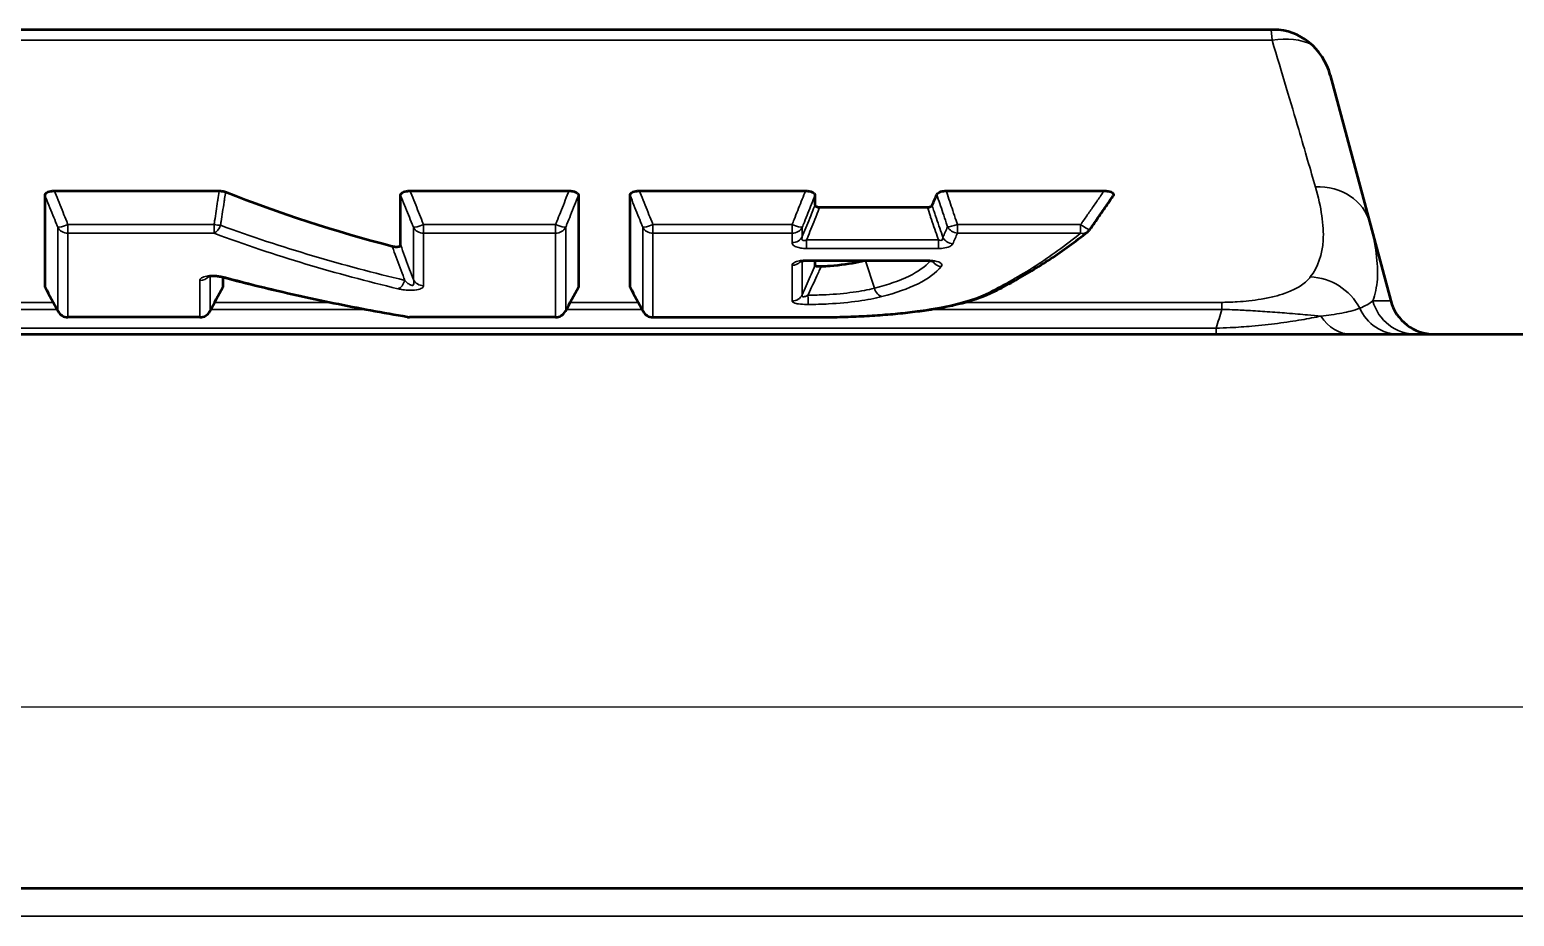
# Model space of a CAD drawing. Header units: millimetres. Extents: x 0 to 2181, y -65 to 1050.
# Drawn here: x 869 to 1000.7, y 810.2 to 888.8 of the extents above; entities that cross this region are included whole.
import ezdxf

# ---------------------------------------------------------------- set-up
doc = ezdxf.new("R2010")
doc.units = ezdxf.units.MM
doc.header["$LTSCALE"] = 2.5
for name, color, linetype, lineweight in [('Bemaßung (ISO)', 7, 'Continuous', 25), ('Sichtbar (ISO)', 7, 'Continuous', 50), ('Sichtbar schmal (ISO)', 7, 'Continuous', 35)]:
    doc.layers.add(name, color=color, linetype=linetype, lineweight=lineweight)

msp = doc.modelspace()

# ---------------------------------------------------------------- linework, layer by layer
at = {"layer": 'Bemaßung (ISO)'}
msp.add_line((1357.162, 828.688), (358.162, 828.688), dxfattribs=at)
at = {"layer": 'Sichtbar (ISO)'}
for p, q in [((979.368, 888.765), (735.957, 888.765)), ((984.364, 884.738), (989.725, 864.729)), ((871.198, 874.476), (885.807, 874.476)), ((902.744, 874.476), (916.834, 874.476)), ((923.092, 874.476), (937.815, 874.476)), ((950.297, 874.476), (964.3, 874.476)), ((870.357, 865.958), (870.357, 874.081)), ((901.903, 869.673), (901.903, 874.081)), ((917.675, 874.081), (917.675, 865.958)), ((922.251, 865.958), (922.251, 874.081)), ((938.656, 874.081), (938.656, 873.212)), ((939.084, 873.032), (948.621, 873.032)), ((948.5, 868.279), (938.016, 868.279)), ((938.656, 868.279), (938.656, 867.894)), ((886.13, 866.799), (886.13, 865.958)), ((884.095, 863.27), (872.392, 863.27)), ((915.641, 863.27), (902.684, 863.27)), ((924.286, 863.27), (938.663, 863.27)), ((357.662, 861.765), (1357.662, 861.765)), ((358.162, 812.661), (1357.162, 812.661))]:
    msp.add_line(p, q, dxfattribs=at)
for centre, radius, start, end in [((962.221, 871.635), 1, 308.70936, 325.01281), ((993.589, 865.765), 4, 195, 270), ((872.392, 864.27), 1, 208.25019, 270), ((884.095, 864.27), 1, 270, 331.74981), ((902.684, 864.27), 1, 260.37558, 270), ((915.641, 864.27), 1, 270, 331.74981), ((924.286, 864.27), 1, 208.25019, 270)]:
    msp.add_arc(centre, radius, start, end, dxfattribs=at)
for centre, major_axis, ratio, start_param, end_param in [((979.534, 883.444), (-1.383, 5.161), 0.9357712, 4.712389, 6.0375111), ((3111.766, 1535.198), (-2416.097, 19.031), 0.7503973, 0.388556, 0.3898274), ((-1355.28, 1535.198), (2416.097, 19.031), 0.7503973, 5.893358, 5.8946293), ((-1327.575, 1536.356), (2420.238, 19.045), 0.7503987, 5.8933648, 5.8946339), ((3163.66, 1535.198), (-2416.097, 19.031), 0.7503973, 0.388556, 0.3898274)]:
    msp.add_ellipse(centre, major_axis=major_axis, ratio=ratio, start_param=start_param, end_param=end_param, dxfattribs=at)
for points, knots in [([(870.357, 874.081), (870.357, 874.141), (870.381, 874.201), (870.478, 874.301), (870.539, 874.342), (870.691, 874.407), (870.777, 874.432), (870.975, 874.467), (871.086, 874.476), (871.198, 874.476)], [0, 0, 0, 0, 0.0424652, 0.0424652, 0.07630631, 0.07630631, 0.10723055, 0.10723055, 0.14101737, 0.14101737, 0.14101737, 0.14101737]), ([(885.807, 874.476), (885.828, 874.476), (885.85, 874.475), (885.896, 874.474), (885.921, 874.473), (885.999, 874.467), (886.05, 874.461), (886.201, 874.436), (886.294, 874.411), (886.374, 874.379)], [-0.062688463, -0.062688463, -0.062688463, -0.062688463, -0.056284919, -0.056284919, -0.048683409, -0.048683409, -0.032757409, -0.032757409, 0, 0, 0, 0]), ([(901.903, 874.081), (901.903, 874.141), (901.927, 874.201), (902.024, 874.301), (902.085, 874.342), (902.237, 874.407), (902.322, 874.432), (902.521, 874.467), (902.631, 874.476), (902.744, 874.476)], [0, 0, 0, 0, 0.04246391, 0.04246391, 0.07630496, 0.07630496, 0.10722979, 0.10722979, 0.14101735, 0.14101735, 0.14101735, 0.14101735]), ([(916.834, 874.476), (916.948, 874.476), (917.06, 874.467), (917.259, 874.431), (917.344, 874.406), (917.491, 874.343), (917.549, 874.305), (917.619, 874.235), (917.64, 874.206), (917.669, 874.145), (917.675, 874.113), (917.675, 874.081)], [0, 0, 0, 0, 0.03402974, 0.03402974, 0.06489151, 0.06489151, 0.09648324, 0.09648324, 0.11798013, 0.11798013, 0.14053792, 0.14053792, 0.14053792, 0.14053792]), ([(922.251, 874.081), (922.251, 874.141), (922.275, 874.201), (922.372, 874.301), (922.433, 874.342), (922.585, 874.407), (922.671, 874.432), (922.869, 874.467), (922.98, 874.476), (923.092, 874.476)], [0, 0, 0, 0, 0.04246519, 0.04246519, 0.07630631, 0.07630631, 0.10723055, 0.10723055, 0.14101737, 0.14101737, 0.14101737, 0.14101737]), ([(937.815, 874.476), (937.929, 874.476), (938.041, 874.467), (938.24, 874.431), (938.325, 874.406), (938.471, 874.343), (938.529, 874.305), (938.6, 874.235), (938.621, 874.206), (938.649, 874.145), (938.656, 874.113), (938.656, 874.081)], [0, 0, 0, 0, 0.03402935, 0.03402935, 0.06489213, 0.06489213, 0.09648156, 0.09648156, 0.11798145, 0.11798145, 0.14053791, 0.14053791, 0.14053791, 0.14053791]), ([(949.462, 874.154), (949.485, 874.209), (949.53, 874.263), (949.661, 874.352), (949.736, 874.386), (949.894, 874.434), (949.969, 874.449), (950.129, 874.471), (950.212, 874.476), (950.297, 874.476)], [0, 0, 0, 0, 0.03997432, 0.03997432, 0.07314265, 0.07314265, 0.09802306, 0.09802306, 0.12351207, 0.12351207, 0.12351207, 0.12351207]), ([(964.3, 874.476), (964.429, 874.476), (964.558, 874.467), (964.767, 874.43), (964.85, 874.407), (964.984, 874.349), (965.034, 874.317), (965.108, 874.242), (965.128, 874.2), (965.137, 874.114), (965.125, 874.071), (965.096, 874.021), (965.091, 874.013), (965.085, 874.004)], [0, 0, 0, 0, 0.03861816, 0.03861816, 0.06823082, 0.06823082, 0.09560049, 0.09560049, 0.12567971, 0.12567971, 0.15608226, 0.15608226, 0.16228848, 0.16228848, 0.16228848, 0.16228848]), ([(938.656, 873.212), (938.656, 873.185), (938.668, 873.157), (938.716, 873.112), (938.746, 873.093), (938.823, 873.063), (938.866, 873.052), (938.968, 873.036), (939.026, 873.032), (939.084, 873.032)], [0, 0, 0, 0, 0.020586074, 0.020586074, 0.037426732, 0.037426732, 0.053080929, 0.053080929, 0.070671302, 0.070671302, 0.070671302, 0.070671302]), ([(948.621, 873.032), (948.678, 873.032), (948.735, 873.036), (948.837, 873.052), (948.881, 873.064), (948.952, 873.092), (948.979, 873.107), (949.021, 873.141), (949.036, 873.16), (949.045, 873.179)], [0, 0, 0, 0, 0.017280279, 0.017280279, 0.033275331, 0.033275331, 0.047278061, 0.047278061, 0.061972164, 0.061972164, 0.061972164, 0.061972164]), ([(963.041, 871.061), (963.178, 871.257), (963.315, 871.453), (963.588, 871.845), (963.725, 872.041), (963.997, 872.433), (964.134, 872.629), (964.406, 873.022), (964.542, 873.218), (964.814, 873.611), (964.95, 873.808), (965.085, 874.004)], [0.06592646, 0.06592646, 0.06592646, 0.06592646, 0.13802126, 0.13802126, 0.21011607, 0.21011607, 0.28221087, 0.28221087, 0.35430567, 0.35430567, 0.42640047, 0.42640047, 0.42640047, 0.42640047]), ([(954.606, 865.577), (955.154, 865.852), (955.703, 866.141), (956.801, 866.747), (957.35, 867.064), (958.449, 867.73), (958.999, 868.079), (960.099, 868.81), (960.649, 869.192), (961.748, 869.995), (962.298, 870.414), (962.847, 870.854)], [-0.0004512, -0.0004512, -0.0004512, -0.0004512, 0.3537158, 0.3537158, 0.7078827, 0.7078827, 1.0620497, 1.0620497, 1.4162166, 1.4162166, 1.7703836, 1.7703836, 1.7703836, 1.7703836]), ([(901.262, 869.548), (901.297, 869.542), (901.332, 869.537), (901.421, 869.527), (901.478, 869.524), (901.579, 869.525), (901.623, 869.528), (901.704, 869.539), (901.738, 869.546), (901.804, 869.566), (901.831, 869.579), (901.869, 869.605), (901.881, 869.617), (901.899, 869.644), (901.903, 869.658), (901.903, 869.673)], [0.01476808, 0.01476808, 0.01476808, 0.01476808, 0.02821998, 0.02821998, 0.04835489, 0.04835489, 0.06437095, 0.06437095, 0.07975898, 0.07975898, 0.09786259, 0.09786259, 0.11355612, 0.11355612, 0.13067575, 0.13067575, 0.13067575, 0.13067575]), ([(938.016, 868.279), (937.915, 868.279), (937.816, 868.275), (937.637, 868.26), (937.557, 868.249), (937.436, 868.228), (937.391, 868.217), (937.33, 868.2), (937.311, 868.193), (937.295, 868.186), (937.292, 868.185), (937.292, 868.185)], [0, 0, 0, 0, 0.03802115, 0.03802115, 0.07342191, 0.07342191, 0.10089141, 0.10089141, 0.12235482, 0.12235482, 0.13364832, 0.13364832, 0.13364832, 0.13364832]), ([(938.68, 867.856), (938.684, 867.854), (938.688, 867.851), (938.715, 867.836), (938.746, 867.824), (938.824, 867.806), (938.869, 867.799), (938.964, 867.789), (939.012, 867.787), (939.112, 867.785), (939.164, 867.786), (939.214, 867.788)], [0.015993662, 0.015993662, 0.015993662, 0.015993662, 0.019708529, 0.019708529, 0.036656006, 0.036656006, 0.052875661, 0.052875661, 0.067550876, 0.067550876, 0.083087219, 0.083087219, 0.083087219, 0.083087219]), ([(939.214, 867.788), (939.478, 867.802), (939.739, 867.819), (940.926, 867.913), (941.783, 868.032), (942.656, 868.22), (942.782, 868.249), (942.903, 868.279)], [-2.32658772, -2.32658772, -2.32658772, -2.32658772, -2.24547948, -2.24547948, -1.95137219, -1.95137219, -1.9003162, -1.9003162, -1.9003162, -1.9003162]), ([(949.263, 868.185), (949.263, 868.185), (949.263, 868.185), (949.262, 868.186), (949.256, 868.188), (949.234, 868.196), (949.216, 868.202), (949.167, 868.215), (949.133, 868.223), (949.045, 868.24), (948.988, 868.249), (948.847, 868.265), (948.76, 868.272), (948.615, 868.278), (948.558, 868.279), (948.5, 868.279)], [0.1213347, 0.1213347, 0.1213347, 0.1213347, 0.12210708, 0.12210708, 0.13698812, 0.13698812, 0.15397244, 0.15397244, 0.17472179, 0.17472179, 0.20110182, 0.20110182, 0.23518739, 0.23518739, 0.25632285, 0.25632285, 0.25632285, 0.25632285]), ([(886.115, 866.803), (886.007, 866.832), (885.882, 866.859), (885.624, 866.897), (885.493, 866.91), (885.279, 866.919), (885.197, 866.918), (885.065, 866.912), (885.012, 866.907), (884.927, 866.897), (884.892, 866.891), (884.835, 866.88), (884.813, 866.874), (884.781, 866.865), (884.771, 866.861), (884.768, 866.86), (884.768, 866.859), (884.768, 866.859)], [0, 0, 0, 0, 0.058286, 0.058286, 0.11040459, 0.11040459, 0.14323275, 0.14323275, 0.16711461, 0.16711461, 0.18735142, 0.18735142, 0.20647112, 0.20647112, 0.22589373, 0.22589373, 0.22983547, 0.22983547, 0.22983547, 0.22983547]), ([(902.517, 863.284), (901.426, 863.469), (900.335, 863.663), (898.151, 864.069), (897.059, 864.282), (894.873, 864.727), (893.78, 864.96), (891.591, 865.447), (890.497, 865.702), (888.307, 866.234), (887.211, 866.512), (886.115, 866.803)], [0, 0, 0, 0, 0.4389625, 0.4389625, 0.8779251, 0.8779251, 1.3168876, 1.3168876, 1.7558502, 1.7558502, 2.1948127, 2.1948127, 2.1948127, 2.1948127]), ([(938.663, 863.27), (939.317, 863.27), (939.971, 863.277), (941.271, 863.306), (941.917, 863.328), (943.19, 863.386), (943.818, 863.423), (945.049, 863.512), (945.651, 863.563), (946.825, 863.682), (947.395, 863.749), (948.499, 863.898), (949.032, 863.981), (950.056, 864.162), (950.548, 864.26), (951.954, 864.581), (952.801, 864.828), (953.928, 865.258), (954.279, 865.411), (954.606, 865.577)], [0, 0, 0, 0, 0.1939959, 0.1939959, 0.3879918, 0.3879918, 0.5819876, 0.5819876, 0.7759835, 0.7759835, 0.9699794, 0.9699794, 1.1639753, 1.1639753, 1.3579712, 1.3579712, 1.7459629, 1.7459629, 1.939612, 1.939612, 1.939612, 1.939612])]:
    msp.add_open_spline(points, degree=3, knots=knots, dxfattribs=at)
for points in [[(886.374, 874.379), (891.147, 872.49), (896.111, 870.906), (901.149, 869.573)], [(949.045, 873.179), (949.05, 873.191), (949.056, 873.203), (949.061, 873.215)], [(949.061, 873.215), (949.196, 873.52), (949.329, 873.833), (949.462, 874.154)], [(901.149, 869.573), (901.185, 869.564), (901.223, 869.555), (901.262, 869.548)], [(938.656, 867.894), (938.656, 867.881), (938.664, 867.868), (938.68, 867.856)], [(870.362, 865.938), (870.359, 865.945), (870.357, 865.952), (870.357, 865.958)], [(886.13, 865.958), (886.13, 865.952), (886.128, 865.945), (886.125, 865.938)], [(917.675, 865.958), (917.675, 865.952), (917.674, 865.945), (917.67, 865.938)], [(922.256, 865.938), (922.253, 865.945), (922.251, 865.952), (922.251, 865.958)]]:
    msp.add_open_spline(points, degree=3, dxfattribs=at)
at = {"layer": 'Sichtbar schmal (ISO)'}
for p, q in [((979.203, 887.834), (736.122, 887.834)), ((979.109, 888.765), (979.203, 887.834)), ((885.353, 871.483), (872.39, 871.483)), ((872.39, 870.722), (872.39, 871.483)), ((872.39, 870.722), (885.353, 870.722)), ((885.353, 871.483), (885.353, 870.722)), ((915.642, 871.483), (903.936, 871.483)), ((903.936, 870.722), (903.936, 871.483)), ((903.936, 870.722), (915.642, 870.722)), ((915.642, 871.483), (915.642, 870.722)), ((936.623, 871.483), (924.284, 871.483)), ((924.284, 870.722), (924.284, 871.483)), ((924.284, 870.722), (936.623, 870.722)), ((936.623, 871.483), (936.623, 870.722)), ((962.221, 871.483), (951.294, 871.483)), ((951.294, 870.722), (951.294, 871.483)), ((951.294, 870.722), (962.221, 870.722)), ((962.221, 871.483), (962.221, 870.722)), ((949.598, 870.144), (937.917, 870.144)), ((937.917, 869.367), (937.917, 870.144)), ((937.917, 869.367), (949.598, 869.367)), ((949.598, 869.367), (949.598, 870.144)), ((938.016, 868.279), (938.016, 868.339)), ((948.5, 868.339), (938.016, 868.339)), ((943.138, 868.279), (943.926, 865.838)), ((948.5, 868.279), (948.5, 868.339)), ((864.72, 863.969), (871.419, 863.969)), ((871.083, 864.593), (865.055, 864.593)), ((885.068, 863.969), (898.695, 863.969)), ((895.53, 864.593), (885.404, 864.593)), ((916.614, 863.969), (923.313, 863.969)), ((922.977, 864.593), (916.949, 864.593)), ((948.932, 863.969), (974.736, 863.969)), ((974.736, 864.593), (951.929, 864.593)), ((974.736, 863.969), (974.736, 864.593)), ((989.725, 864.729), (988.143, 864.729)), ((872.392, 863.27), (872.392, 863.288)), ((884.095, 863.288), (872.392, 863.288)), ((884.095, 863.288), (884.095, 863.27)), ((902.684, 863.27), (902.684, 863.288)), ((915.641, 863.288), (902.684, 863.288)), ((915.641, 863.288), (915.641, 863.27)), ((924.286, 863.27), (924.286, 863.288)), ((974.235, 862.301), (741.09, 862.301)), ((974.235, 861.765), (974.235, 862.301)), ((1357.162, 810.161), (358.162, 810.161))]:
    msp.add_line(p, q, dxfattribs=at)
for centre, major_axis, ratio, start_param, end_param in [((979.203, 884.681), (4.83, 1.294), 0.6173323, 0.6037734, 1.406867), ((983.046, 870.339), (4.83, 1.294), 0.8897743, 0, 1.3367512), ((872.39, 871.635), (-0.928, -0.372), 0.1411099, 0.1765685, 1.5143897), ((872.39, 871.635), (-1, -0.001), 0.9124179, 0.4388523, 1.56972), ((885.353, 871.635), (-0.989, 0.15), 0.1500647, 1.5935871, 2.2132631), ((885.353, 871.635), (-0.346, -0.938), 0.6110944, 0.5433783, 1.5738304), ((903.936, 871.635), (-0.928, -0.372), 0.1411099, 0.1765685, 1.5143897), ((903.936, 871.635), (-1, -0.001), 0.9124179, 0.4388523, 1.56972), ((915.642, 871.635), (0.928, -0.372), 0.1411099, 4.7687956, 6.1066168), ((915.642, 871.635), (-1, 0.001), 0.9124179, 1.5718726, 2.7027404), ((924.284, 871.635), (-0.928, -0.372), 0.1411099, 0.1765685, 1.5143897), ((924.284, 871.635), (-1, -0.001), 0.9124179, 0.4388523, 1.56972), ((936.623, 871.635), (0.928, -0.372), 0.1411099, 4.7687956, 6.1066168), ((936.623, 871.635), (-1, 0.001), 0.9124179, 1.5718726, 2.7027404), ((951.294, 871.635), (-0.948, -0.317), 0.144083, 0.3354652, 1.5226612), ((951.294, 871.635), (-0.917, 0.398), 0.8983742, 0.8355872, 1.9423505), ((962.221, 871.635), (0.819, -0.573), 0.1247964, 4.7995097, 6.2831853), ((962.221, 871.635), (0.625, -0.78), 0.8125943, 5.5047108, 6.2831853), ((936.622, 870.81), (-1, 0.001), 0.9227965, 1.5716703, 2.7037762), ((950.88, 870.714), (0.907, -0.422), 0.9096475, 3.9998253, 5.1130346), ((936.621, 868.826), (1, 0), 0.9449963, 4.7127786, 5.5788862), ((949.862, 868.713), (-0.763, 0.646), 0.9125317, 1.2759705, 2.2283158), ((884.094, 867.479), (1, 0), 0.9579314, 4.7124459, 5.6198287), ((886.372, 867.77), (-0.257, -0.967), 0.6381774, 0, 0.3942228), ((901.661, 866.761), (-0.232, -0.973), 0.6442695, 0.3543775, 1.5002658), ((903.939, 867.031), (-1, 0), 0.9618629, 0.4363975, 1.5708524), ((982.592, 861.951), (-4.014, 2.981), 0.9663281, 4.2448553, 5.3349216), ((936.621, 865.684), (1, 0), 0.9726165, 4.7119776, 5.8459772), ((938.069, 865.376), (0.009, -1), 0.0379431, 4.8646054, 6.0583227), ((944.589, 866.071), (0.248, -0.969), 0.7015723, 4.7732317, 5.9331978), ((954.157, 866.47), (0.451, -0.892), 0.8620247, 5.7524979, 6.2809002), ((990.478, 865.765), (0, -4), 0.9673104, 5.1499951, 6.2831853), ((991.957, 865.765), (0, -4), 0.98712, 4.9741884, 6.2831853), ((872.392, 864.27), (1, -0.001), 0.9822514, 3.5804957, 4.7132274), ((872.392, 864.27), (-0.881, -0.473), 0.6116387, 6.1822643, 6.2831853), ((884.095, 864.27), (1, 0.001), 0.9822514, 4.7115506, 5.8442822), ((884.095, 864.27), (0.881, -0.473), 0.6116387, 0, 0.100921), ((902.684, 864.27), (-0.167, -0.986), 0.6587287, 0, 0.2519582), ((915.641, 864.27), (1, 0.001), 0.9822514, 4.7115506, 5.8442822), ((915.641, 864.27), (0.881, -0.473), 0.6116387, 0, 0.100921), ((924.286, 864.27), (1, -0.001), 0.9822514, 3.5804957, 4.7132274), ((924.286, 864.27), (-0.881, -0.473), 0.6116387, 6.1822643, 6.2831853), ((938.663, 864.27), (-0.001, -1), 0.0029742, 0.0000107, 0.1886875), ((986.25, 865.765), (0, -4), 0.8471969, 5.3522162, 6.2831853)]:
    msp.add_ellipse(centre, major_axis=major_axis, ratio=ratio, start_param=start_param, end_param=end_param, dxfattribs=at)
for points, knots in [([(979.203, 887.834), (980.097, 884.878), (980.885, 882.234), (982.128, 878.005), (982.617, 876.314), (983.046, 874.819)], [-2.4063449, -2.4063449, -2.4063449, -2.4063449, -1.0888693, -1.0888693, 0, 0, 0, 0]), ([(872.39, 871.483), (872.354, 871.574), (872.317, 871.666), (872.173, 872.027), (872.065, 872.297), (871.957, 872.567), (871.841, 872.858), (871.725, 873.15), (871.493, 873.733), (871.377, 874.024), (871.261, 874.316), (871.24, 874.369), (871.219, 874.422), (871.198, 874.476)], [-0.30805596, -0.30805596, -0.30805596, -0.30805596, -0.27823391, -0.27823391, -0.19012569, -0.19012569, -0.19012569, -0.09506285, -0.09506285, 0, 0, 0, 0.01738537, 0.01738537, 0.01738537, 0.01738537]), ([(885.807, 874.476), (885.805, 874.462), (885.803, 874.449), (885.801, 874.435), (885.763, 874.186), (885.725, 873.937), (885.688, 873.688)], [-0.004127283, -0.004127283, -0.004127283, -0.004127283, 0, 0, 0, 0.076461895, 0.076461895, 0.076461895, 0.076461895]), ([(903.936, 871.483), (903.899, 871.576), (903.862, 871.669), (903.716, 872.034), (903.607, 872.306), (903.499, 872.578), (903.383, 872.867), (903.268, 873.157), (903.037, 873.736), (902.922, 874.026), (902.807, 874.316), (902.786, 874.369), (902.765, 874.422), (902.744, 874.476)], [-0.30805596, -0.30805596, -0.30805596, -0.30805596, -0.27766061, -0.27766061, -0.1889791, -0.1889791, -0.1889791, -0.09448955, -0.09448955, 0, 0, 0, 0.01738537, 0.01738537, 0.01738537, 0.01738537]), ([(916.834, 874.476), (916.813, 874.422), (916.792, 874.369), (916.771, 874.316), (916.655, 874.024), (916.539, 873.733), (916.308, 873.15), (916.191, 872.859), (916.075, 872.567), (915.967, 872.297), (915.86, 872.027), (915.715, 871.666), (915.679, 871.574), (915.642, 871.483)], [-0.01738537, -0.01738537, -0.01738537, -0.01738537, 0, 0, 0, 0.09505067, 0.09505067, 0.19010133, 0.19010133, 0.19010133, 0.27822173, 0.27822173, 0.30805596, 0.30805596, 0.30805596, 0.30805596]), ([(924.284, 871.483), (924.248, 871.574), (924.211, 871.666), (924.067, 872.027), (923.959, 872.297), (923.851, 872.567), (923.735, 872.858), (923.619, 873.15), (923.387, 873.733), (923.271, 874.024), (923.155, 874.316), (923.134, 874.369), (923.113, 874.422), (923.092, 874.476)], [-0.30805596, -0.30805596, -0.30805596, -0.30805596, -0.27823391, -0.27823391, -0.19012569, -0.19012569, -0.19012569, -0.09506285, -0.09506285, 0, 0, 0, 0.01738537, 0.01738537, 0.01738537, 0.01738537]), ([(937.815, 874.476), (937.794, 874.422), (937.773, 874.369), (937.752, 874.316), (937.648, 874.054), (937.544, 873.792), (937.335, 873.268), (937.231, 873.006), (937.126, 872.744), (937.02, 872.477), (936.913, 872.21), (936.745, 871.79), (936.684, 871.636), (936.623, 871.483)], [-0.01738537, -0.01738537, -0.01738537, -0.01738537, 0, 0, 0, 0.08544688, 0.08544688, 0.17089377, 0.17089377, 0.17089377, 0.25798655, 0.25798655, 0.30805596, 0.30805596, 0.30805596, 0.30805596]), ([(951.294, 871.483), (951.254, 871.601), (951.215, 871.72), (951.076, 872.136), (950.977, 872.433), (950.878, 872.73), (950.788, 872.999), (950.698, 873.268), (950.519, 873.806), (950.43, 874.075), (950.341, 874.344), (950.326, 874.388), (950.312, 874.432), (950.297, 874.476)], [-0.30480724, -0.30480724, -0.30480724, -0.30480724, -0.26689933, -0.26689933, -0.17191012, -0.17191012, -0.17191012, -0.08595506, -0.08595506, 0, 0, 0, 0.01398677, 0.01398677, 0.01398677, 0.01398677]), ([(964.3, 874.476), (964.255, 874.411), (964.211, 874.346), (964.166, 874.281), (963.97, 873.997), (963.773, 873.712), (963.38, 873.144), (963.182, 872.86), (962.985, 872.577), (962.796, 872.305), (962.606, 872.033), (962.351, 871.669), (962.286, 871.576), (962.221, 871.483)], [-0.43321635, -0.43321635, -0.43321635, -0.43321635, -0.40938564, -0.40938564, -0.40938564, -0.30487972, -0.30487972, -0.2003738, -0.2003738, -0.2003738, -0.1001869, -0.1001869, -0.06592646, -0.06592646, -0.06592646, -0.06592646]), ([(983.046, 874.819), (983.573, 872.982), (983.81, 871.431), (983.661, 868.807), (983.277, 867.732), (982.592, 866.84)], [-2.6764536, -2.6764536, -2.6764536, -2.6764536, -1.3382268, -1.3382268, 0, 0, 0, 0]), ([(870.357, 874.081), (870.473, 873.789), (870.588, 873.497), (870.82, 872.914), (870.936, 872.622), (871.053, 872.331), (871.16, 872.061), (871.268, 871.79), (871.413, 871.429), (871.449, 871.337), (871.486, 871.246)], [0, 0, 0, 0, 0.09506285, 0.09506285, 0.19012569, 0.19012569, 0.19012569, 0.27823391, 0.27823391, 0.30805596, 0.30805596, 0.30805596, 0.30805596]), ([(885.688, 873.688), (885.681, 873.643), (885.674, 873.599), (885.623, 873.261), (885.578, 872.967), (885.534, 872.673), (885.49, 872.385), (885.446, 872.098), (885.386, 871.701), (885.37, 871.592), (885.353, 871.483)], [0.0764619, 0.0764619, 0.0764619, 0.0764619, 0.09014602, 0.09014602, 0.18029205, 0.18029205, 0.18029205, 0.26857838, 0.26857838, 0.30206195, 0.30206195, 0.30206195, 0.30206195]), ([(885.927, 871.426), (885.944, 871.535), (885.96, 871.644), (886.021, 872.041), (886.064, 872.329), (886.108, 872.616), (886.152, 872.91), (886.197, 873.204), (886.256, 873.598), (886.271, 873.699), (886.287, 873.8)], [-0.30206195, -0.30206195, -0.30206195, -0.30206195, -0.26857838, -0.26857838, -0.18029205, -0.18029205, -0.18029205, -0.09014602, -0.09014602, -0.05923698, -0.05923698, -0.05923698, -0.05923698]), ([(901.903, 874.081), (902.018, 873.791), (902.133, 873.501), (902.363, 872.921), (902.479, 872.631), (902.594, 872.341), (902.702, 872.069), (902.811, 871.797), (902.957, 871.432), (902.994, 871.339), (903.031, 871.246)], [0, 0, 0, 0, 0.09448955, 0.09448955, 0.1889791, 0.1889791, 0.1889791, 0.27766061, 0.27766061, 0.30805596, 0.30805596, 0.30805596, 0.30805596]), ([(916.547, 871.246), (916.583, 871.337), (916.62, 871.429), (916.764, 871.79), (916.872, 872.061), (916.98, 872.331), (917.096, 872.623), (917.212, 872.914), (917.444, 873.497), (917.56, 873.789), (917.675, 874.081)], [-0.30805596, -0.30805596, -0.30805596, -0.30805596, -0.27822173, -0.27822173, -0.19010133, -0.19010133, -0.19010133, -0.09505067, -0.09505067, 0, 0, 0, 0]), ([(922.251, 874.081), (922.367, 873.789), (922.482, 873.497), (922.714, 872.914), (922.83, 872.622), (922.947, 872.331), (923.054, 872.061), (923.162, 871.79), (923.307, 871.429), (923.343, 871.337), (923.38, 871.246)], [0, 0, 0, 0, 0.09506285, 0.09506285, 0.19012569, 0.19012569, 0.19012569, 0.27823391, 0.27823391, 0.30805596, 0.30805596, 0.30805596, 0.30805596]), ([(937.528, 871.246), (937.589, 871.399), (937.65, 871.553), (937.818, 871.973), (937.925, 872.241), (938.031, 872.508), (938.135, 872.77), (938.24, 873.032), (938.448, 873.556), (938.552, 873.819), (938.656, 874.081)], [-0.30805596, -0.30805596, -0.30805596, -0.30805596, -0.25798655, -0.25798655, -0.17089377, -0.17089377, -0.17089377, -0.08544688, -0.08544688, 0, 0, 0, 0]), ([(938.656, 873.212), (938.648, 873.192), (938.64, 873.171), (938.632, 873.151), (938.599, 873.07), (938.567, 872.99), (938.534, 872.909)], [-0.006658927, -0.006658927, -0.006658927, -0.006658927, 0, 0, 0, 0.026282699, 0.026282699, 0.026282699, 0.026282699]), ([(949.222, 872.654), (949.168, 872.812), (949.115, 872.971), (949.062, 873.129), (949.056, 873.145), (949.05, 873.162), (949.045, 873.179)], [-0.050652489, -0.050652489, -0.050652489, -0.050652489, 0, 0, 0, 0.005310103, 0.005310103, 0.005310103, 0.005310103]), ([(949.462, 874.154), (949.551, 873.884), (949.64, 873.615), (949.819, 873.077), (949.908, 872.807), (949.998, 872.538), (950.097, 872.241), (950.196, 871.944), (950.334, 871.528), (950.374, 871.409), (950.414, 871.29)], [0, 0, 0, 0, 0.08595506, 0.08595506, 0.17191012, 0.17191012, 0.17191012, 0.26689933, 0.26689933, 0.30480724, 0.30480724, 0.30480724, 0.30480724]), ([(938.534, 872.909), (938.449, 872.697), (938.363, 872.485), (938.16, 871.98), (938.041, 871.688), (937.923, 871.396), (937.812, 871.122), (937.701, 870.848), (937.569, 870.522), (937.548, 870.47), (937.527, 870.418)], [0.0262827, 0.0262827, 0.0262827, 0.0262827, 0.09562219, 0.09562219, 0.19124439, 0.19124439, 0.19124439, 0.28077046, 0.28077046, 0.29779334, 0.29779334, 0.29779334, 0.29779334]), ([(937.917, 870.144), (937.959, 870.247), (938.001, 870.351), (938.154, 870.728), (938.265, 871.002), (938.376, 871.276), (938.494, 871.568), (938.612, 871.861), (938.75, 872.201), (938.769, 872.249), (938.788, 872.297)], [-0.3145814, -0.3145814, -0.3145814, -0.3145814, -0.28077046, -0.28077046, -0.19124439, -0.19124439, -0.19124439, -0.09562219, -0.09562219, -0.07994997, -0.07994997, -0.07994997, -0.07994997]), ([(948.868, 872.297), (948.884, 872.251), (948.9, 872.205), (949.013, 871.868), (949.112, 871.577), (949.21, 871.287), (949.305, 871.008), (949.399, 870.728), (949.529, 870.347), (949.563, 870.246), (949.598, 870.144)], [0.07830317, 0.07830317, 0.07830317, 0.07830317, 0.09305418, 0.09305418, 0.18610835, 0.18610835, 0.18610835, 0.27546752, 0.27546752, 0.30805636, 0.30805636, 0.30805636, 0.30805636]), ([(949.997, 870.366), (949.977, 870.427), (949.956, 870.487), (949.841, 870.826), (949.746, 871.106), (949.652, 871.385), (949.553, 871.675), (949.455, 871.966), (949.312, 872.389), (949.267, 872.522), (949.222, 872.654)], [-0.29481709, -0.29481709, -0.29481709, -0.29481709, -0.27546752, -0.27546752, -0.18610835, -0.18610835, -0.18610835, -0.09305418, -0.09305418, -0.05065249, -0.05065249, -0.05065249, -0.05065249]), ([(871.486, 871.246), (871.486, 869.67), (871.487, 868.355), (871.487, 865.843), (871.486, 864.746), (871.486, 863.853)], [-2.5736913, -2.5736913, -2.5736913, -2.5736913, -1.423065, -1.423065, 0, 0, 0, 0]), ([(872.392, 863.288), (872.393, 864.183), (872.393, 865.284), (872.393, 867.809), (872.392, 869.132), (872.39, 870.722)], [0, 0, 0, 0, 1.423065, 1.423065, 2.5736913, 2.5736913, 2.5736913, 2.5736913]), ([(885.353, 870.722), (888.066, 869.708), (890.785, 868.805), (896.223, 867.176), (898.943, 866.451), (901.661, 865.797)], [0, 0, 0, 0, 1.096076, 1.096076, 2.192152, 2.192152, 2.192152, 2.192152]), ([(902.269, 866.544), (899.547, 867.193), (896.822, 867.913), (891.373, 869.528), (888.648, 870.422), (885.927, 871.426)], [-2.192152, -2.192152, -2.192152, -2.192152, -1.096076, -1.096076, 0, 0, 0, 0]), ([(903.031, 871.246), (903.032, 870.311), (903.032, 869.469), (903.032, 867.937), (903.032, 867.249), (903.032, 866.624)], [-1.3649993, -1.3649993, -1.3649993, -1.3649993, -0.6824997, -0.6824997, 0, 0, 0, 0]), ([(903.939, 866.069), (903.939, 866.697), (903.938, 867.389), (903.938, 868.93), (903.937, 869.779), (903.936, 870.722)], [0, 0, 0, 0, 0.6824997, 0.6824997, 1.3649993, 1.3649993, 1.3649993, 1.3649993]), ([(915.642, 870.722), (915.64, 868.944), (915.639, 867.499), (915.639, 865.075), (915.64, 864.097), (915.641, 863.288)], [0, 0, 0, 0, 1.2868457, 1.2868457, 2.5736913, 2.5736913, 2.5736913, 2.5736913]), ([(916.546, 863.853), (916.546, 864.661), (916.546, 865.636), (916.546, 868.047), (916.546, 869.483), (916.547, 871.246)], [-2.5736913, -2.5736913, -2.5736913, -2.5736913, -1.2868457, -1.2868457, 0, 0, 0, 0]), ([(923.38, 871.246), (923.38, 869.67), (923.381, 868.356), (923.381, 865.844), (923.38, 864.747), (923.38, 863.853)], [-2.5736913, -2.5736913, -2.5736913, -2.5736913, -1.4233521, -1.4233521, 0, 0, 0, 0]), ([(924.286, 863.288), (924.287, 864.183), (924.287, 865.284), (924.287, 867.81), (924.286, 869.132), (924.284, 870.722)], [0, 0, 0, 0, 1.4233521, 1.4233521, 2.5736913, 2.5736913, 2.5736913, 2.5736913]), ([(936.623, 870.722), (936.623, 870.579), (936.622, 870.437), (936.622, 870.159), (936.622, 870.022), (936.622, 869.887)], [0, 0, 0, 0, 0.10378794, 0.10378794, 0.20757588, 0.20757588, 0.20757588, 0.20757588]), ([(937.527, 870.418), (937.527, 870.552), (937.527, 870.688), (937.527, 870.964), (937.527, 871.104), (937.528, 871.246)], [-0.20757588, -0.20757588, -0.20757588, -0.20757588, -0.10378794, -0.10378794, 0, 0, 0, 0]), ([(950.414, 871.29), (950.344, 871.131), (950.275, 870.974), (950.136, 870.666), (950.067, 870.515), (949.997, 870.366)], [-0.23624672, -0.23624672, -0.23624672, -0.23624672, -0.11812336, -0.11812336, 0, 0, 0, 0]), ([(950.88, 869.79), (950.95, 869.94), (951.019, 870.093), (951.156, 870.403), (951.225, 870.561), (951.294, 870.722)], [0, 0, 0, 0, 0.11812336, 0.11812336, 0.23624672, 0.23624672, 0.23624672, 0.23624672]), ([(962.221, 870.722), (960.88, 869.633), (959.534, 868.67), (956.845, 866.946), (955.501, 866.185), (954.159, 865.505), (954.158, 865.504), (954.158, 865.504), (954.157, 865.503)], [-1.7703836, -1.7703836, -1.7703836, -1.7703836, -0.8851918, -0.8851918, 0, 0, 0, 0.0005853, 0.0005853, 0.0005853, 0.0005853]), ([(988.143, 864.729), (988.359, 865.309), (988.491, 865.948), (988.631, 868.031), (988.402, 869.666), (987.875, 871.633)], [0.6487644, 0.6487644, 0.6487644, 0.6487644, 1.3382268, 1.3382268, 2.6764536, 2.6764536, 2.6764536, 2.6764536]), ([(901.178, 869.494), (901.286, 869.2), (901.394, 868.906), (901.62, 868.293), (901.738, 867.973), (901.856, 867.654), (901.97, 867.346), (902.085, 867.039), (902.223, 866.669), (902.246, 866.607), (902.269, 866.544)], [0.00959039, 0.00959039, 0.00959039, 0.00959039, 0.11633222, 0.11633222, 0.23266444, 0.23266444, 0.23266444, 0.34469567, 0.34469567, 0.36757178, 0.36757178, 0.36757178, 0.36757178]), ([(903.032, 866.624), (903.007, 866.692), (902.982, 866.759), (902.842, 867.133), (902.728, 867.44), (902.613, 867.748), (902.495, 868.067), (902.376, 868.387), (902.14, 869.026), (902.022, 869.346), (901.905, 869.667), (901.904, 869.669), (901.903, 869.671), (901.903, 869.673)], [-0.36927923, -0.36927923, -0.36927923, -0.36927923, -0.34469567, -0.34469567, -0.23266444, -0.23266444, -0.23266444, -0.11633222, -0.11633222, 0, 0, 0, 0.00071738, 0.00071738, 0.00071738, 0.00071738]), ([(936.622, 869.887), (936.622, 869.787), (936.679, 869.688), (936.904, 869.537), (937.044, 869.481), (937.34, 869.41), (937.484, 869.389), (937.727, 869.37), (937.822, 869.367), (937.917, 869.367)], [0, 0, 0, 0, 0.07695269, 0.07695269, 0.13639303, 0.13639303, 0.18211637, 0.18211637, 0.21069345, 0.21069345, 0.21069345, 0.21069345]), ([(937.917, 870.144), (937.877, 870.122), (937.837, 870.104), (937.74, 870.069), (937.685, 870.06), (937.581, 870.07), (937.539, 870.1), (937.49, 870.213), (937.496, 870.309), (937.527, 870.418)], [-0.21069345, -0.21069345, -0.21069345, -0.21069345, -0.18211637, -0.18211637, -0.13639303, -0.13639303, -0.07695269, -0.07695269, 0, 0, 0, 0]), ([(949.997, 870.366), (950.003, 870.302), (949.998, 870.245), (949.953, 870.126), (949.894, 870.084), (949.749, 870.084), (949.675, 870.105), (949.598, 870.144)], [-0.18527948, -0.18527948, -0.18527948, -0.18527948, -0.13632099, -0.13632099, -0.0579874, -0.0579874, 0, 0, 0, 0]), ([(949.598, 869.367), (949.791, 869.367), (949.985, 869.382), (950.396, 869.454), (950.593, 869.526), (950.799, 869.668), (950.852, 869.728), (950.88, 869.79)], [0, 0, 0, 0, 0.0579874, 0.0579874, 0.13632099, 0.13632099, 0.18527948, 0.18527948, 0.18527948, 0.18527948]), ([(936.621, 867.881), (936.62, 867.258), (936.62, 866.686), (936.62, 865.635), (936.62, 865.154), (936.621, 864.712)], [0, 0, 0, 0, 0.5662474, 0.5662474, 1.1324948, 1.1324948, 1.1324948, 1.1324948]), ([(938.016, 868.339), (937.916, 868.339), (937.816, 868.336), (937.562, 868.319), (937.409, 868.3), (937.092, 868.237), (936.937, 868.187), (936.689, 868.054), (936.621, 867.967), (936.621, 867.881)], [0, 0, 0, 0, 0.02993735, 0.02993735, 0.07783711, 0.07783711, 0.14010679, 0.14010679, 0.21763973, 0.21763973, 0.21763973, 0.21763973]), ([(937.527, 865.273), (937.527, 865.713), (937.527, 866.192), (937.526, 867.187), (937.527, 867.695), (937.527, 868.244)], [-1.1324948, -1.1324948, -1.1324948, -1.1324948, -0.5662474, -0.5662474, -0.0561485, -0.0561485, -0.0561485, -0.0561485]), ([(938.656, 867.894), (938.54, 867.622), (938.424, 867.349), (938.189, 866.801), (938.071, 866.527), (937.952, 866.253), (937.837, 865.987), (937.722, 865.722), (937.58, 865.395), (937.553, 865.334), (937.527, 865.273)], [-0.35853109, -0.35853109, -0.35853109, -0.35853109, -0.26743551, -0.26743551, -0.17633993, -0.17633993, -0.17633993, -0.08816996, -0.08816996, -0.06802063, -0.06802063, -0.06802063, -0.06802063]), ([(948.888, 868.26), (948.436, 867.762), (947.807, 867.318), (946.165, 866.504), (945.124, 866.143), (943.926, 865.838)], [-1.0450945, -1.0450945, -1.0450945, -1.0450945, -0.5427347, -0.5427347, 0, 0, 0, 0]), ([(949.862, 867.767), (949.913, 867.828), (949.932, 867.894), (949.868, 868.061), (949.71, 868.16), (949.201, 868.303), (948.848, 868.339), (948.5, 868.339)], [0, 0, 0, 0, 0.05850015, 0.05850015, 0.1521004, 0.1521004, 0.25632285, 0.25632285, 0.25632285, 0.25632285]), ([(886.372, 866.815), (886.276, 866.84), (886.174, 866.864), (885.892, 866.918), (885.701, 866.943), (885.237, 866.972), (884.954, 866.963), (884.508, 866.884), (884.346, 866.822), (884.137, 866.681), (884.094, 866.6), (884.094, 866.521)], [0, 0, 0, 0, 0.03857142, 0.03857142, 0.10028569, 0.10028569, 0.18051424, 0.18051424, 0.25518024, 0.25518024, 0.33705953, 0.33705953, 0.33705953, 0.33705953]), ([(885.001, 863.853), (885, 864.283), (885, 864.76), (885, 865.781), (885, 866.316), (885, 866.906)], [-1.3685333, -1.3685333, -1.3685333, -1.3685333, -0.6842667, -0.6842667, -0.0589503, -0.0589503, -0.0589503, -0.0589503]), ([(902.684, 863.288), (899.97, 863.751), (897.254, 864.269), (891.815, 865.436), (889.094, 866.085), (886.372, 866.815)], [0, 0, 0, 0, 1.0974064, 1.0974064, 2.1948127, 2.1948127, 2.1948127, 2.1948127]), ([(903.032, 866.624), (903.071, 866.496), (903.093, 866.375), (903.077, 866.189), (903.041, 866.121), (902.901, 866.077), (902.793, 866.111), (902.596, 866.233), (902.508, 866.304), (902.371, 866.435), (902.319, 866.488), (902.269, 866.544)], [-0.3371313, -0.3371313, -0.3371313, -0.3371313, -0.2551204, -0.2551204, -0.18055028, -0.18055028, -0.10030571, -0.10030571, -0.03857912, -0.03857912, 0, 0, 0, 0]), ([(938.033, 865.224), (938.049, 865.258), (938.064, 865.292), (938.203, 865.592), (938.326, 865.858), (938.448, 866.124), (938.575, 866.399), (938.702, 866.673), (938.899, 867.102), (938.97, 867.256), (939.041, 867.41)], [0.07692047, 0.07692047, 0.07692047, 0.07692047, 0.08816996, 0.08816996, 0.17633993, 0.17633993, 0.17633993, 0.26743551, 0.26743551, 0.31884758, 0.31884758, 0.31884758, 0.31884758]), ([(939.041, 867.41), (939.096, 867.53), (939.15, 867.649), (939.205, 867.768), (939.208, 867.775), (939.211, 867.781), (939.214, 867.788)], [0.318847581, 0.318847581, 0.318847581, 0.318847581, 0.35853109, 0.35853109, 0.35853109, 0.360819562, 0.360819562, 0.360819562, 0.360819562]), ([(944.589, 865.101), (945.838, 865.424), (946.921, 865.804), (948.694, 866.691), (949.384, 867.197), (949.862, 867.767)], [0, 0, 0, 0, 0.5427347, 0.5427347, 1.084842, 1.084842, 1.084842, 1.084842]), ([(982.592, 866.84), (982.521, 866.748), (982.443, 866.657), (982.113, 866.319), (981.806, 866.086), (981.118, 865.704), (980.77, 865.548), (980.066, 865.3), (979.741, 865.202), (979.032, 865.026), (978.654, 864.947), (977.899, 864.82), (977.543, 864.77), (976.83, 864.691), (976.487, 864.661), (975.85, 864.621), (975.571, 864.608), (975.103, 864.596), (974.92, 864.593), (974.736, 864.593)], [-1.6678853, -1.6678853, -1.6678853, -1.6678853, -1.5290106, -1.5290106, -1.1362516, -1.1362516, -0.8341293, -0.8341293, -0.6189933, -0.6189933, -0.4189725, -0.4189725, -0.2663704, -0.2663704, -0.1430458, -0.1430458, -0.0550176, -0.0550176, 0, 0, 0, 0]), ([(871.486, 863.853), (871.452, 863.916), (871.419, 863.979), (871.275, 864.247), (871.164, 864.453), (871.054, 864.659), (870.937, 864.875), (870.821, 865.092), (870.589, 865.525), (870.473, 865.742), (870.357, 865.958)], [-0.30205087, -0.30205087, -0.30205087, -0.30205087, -0.27504664, -0.27504664, -0.18647722, -0.18647722, -0.18647722, -0.09323861, -0.09323861, 0, 0, 0, 0]), ([(884.094, 866.521), (884.094, 865.86), (884.094, 865.268), (884.094, 864.197), (884.095, 863.718), (884.095, 863.288)], [0, 0, 0, 0, 0.6842667, 0.6842667, 1.3685333, 1.3685333, 1.3685333, 1.3685333]), ([(886.13, 865.958), (886.014, 865.743), (885.899, 865.528), (885.668, 865.097), (885.553, 864.882), (885.437, 864.666), (885.326, 864.459), (885.215, 864.252), (885.069, 863.981), (885.035, 863.917), (885.001, 863.853)], [0, 0, 0, 0, 0.09268184, 0.09268184, 0.18536369, 0.18536369, 0.18536369, 0.27448988, 0.27448988, 0.30205087, 0.30205087, 0.30205087, 0.30205087]), ([(901.661, 865.797), (901.756, 865.774), (901.858, 865.753), (902.141, 865.706), (902.332, 865.683), (902.796, 865.658), (903.079, 865.666), (903.525, 865.735), (903.686, 865.79), (903.896, 865.918), (903.939, 865.994), (903.939, 866.069)], [0, 0, 0, 0, 0.03857912, 0.03857912, 0.10030571, 0.10030571, 0.18055028, 0.18055028, 0.2551204, 0.2551204, 0.3371313, 0.3371313, 0.3371313, 0.3371313]), ([(917.675, 865.958), (917.559, 865.742), (917.443, 865.525), (917.211, 865.092), (917.095, 864.875), (916.979, 864.659), (916.868, 864.453), (916.758, 864.247), (916.614, 863.979), (916.58, 863.916), (916.546, 863.853)], [-0.36361607, -0.36361607, -0.36361607, -0.36361607, -0.27037749, -0.27037749, -0.17713891, -0.17713891, -0.17713891, -0.08856945, -0.08856945, -0.06156519, -0.06156519, -0.06156519, -0.06156519]), ([(923.38, 863.853), (923.346, 863.916), (923.313, 863.979), (923.169, 864.247), (923.058, 864.453), (922.948, 864.659), (922.831, 864.875), (922.715, 865.092), (922.483, 865.525), (922.367, 865.742), (922.251, 865.958)], [-0.30205087, -0.30205087, -0.30205087, -0.30205087, -0.27504352, -0.27504352, -0.18647097, -0.18647097, -0.18647097, -0.09323549, -0.09323549, 0, 0, 0, 0]), ([(938.033, 865.224), (938.01, 865.211), (937.988, 865.199), (937.857, 865.133), (937.754, 865.097), (937.615, 865.079), (937.568, 865.088), (937.52, 865.133), (937.511, 865.161), (937.513, 865.22), (937.518, 865.245), (937.527, 865.273)], [-0.22320113, -0.22320113, -0.22320113, -0.22320113, -0.20757721, -0.20757721, -0.13156302, -0.13156302, -0.07309057, -0.07309057, -0.02811176, -0.02811176, 0, 0, 0, 0]), ([(943.926, 865.838), (943.368, 865.698), (942.733, 865.581), (941.296, 865.387), (940.482, 865.315), (939.112, 865.244), (938.573, 865.228), (938.033, 865.224)], [-0.73472695, -0.73472695, -0.73472695, -0.73472695, -0.46882977, -0.46882977, -0.18031914, -0.18031914, 0, 0, 0, 0]), ([(954.157, 865.503), (953.17, 865), (951.861, 864.585), (949.145, 864.017), (947.87, 863.824), (945.018, 863.515), (943.426, 863.405), (940.756, 863.306), (939.709, 863.287), (938.663, 863.288)], [-1.9399588, -1.9399588, -1.9399588, -1.9399588, -1.2857417, -1.2857417, -0.8159368, -0.8159368, -0.3138218, -0.3138218, 0, 0, 0, 0]), ([(936.621, 864.712), (936.621, 864.69), (936.629, 864.668), (936.675, 864.612), (936.727, 864.58), (936.9, 864.511), (937.037, 864.478), (937.409, 864.422), (937.66, 864.404), (937.965, 864.401), (938.017, 864.4), (938.069, 864.401)], [0, 0, 0, 0, 0.02811176, 0.02811176, 0.07309057, 0.07309057, 0.13156302, 0.13156302, 0.20757721, 0.20757721, 0.22320113, 0.22320113, 0.22320113, 0.22320113]), ([(938.069, 864.401), (938.67, 864.406), (939.268, 864.425), (940.789, 864.506), (941.69, 864.589), (943.278, 864.81), (943.976, 864.943), (944.588, 865.101), (944.589, 865.101), (944.589, 865.101), (944.589, 865.101)], [0, 0, 0, 0, 0.18031914, 0.18031914, 0.46882977, 0.46882977, 0.73472699, 0.73472699, 0.73472699, 0.73478174, 0.73478174, 0.73478174, 0.73478174]), ([(974.736, 863.969), (975.048, 863.96), (975.359, 863.949), (976.146, 863.918), (976.612, 863.895), (977.669, 863.838), (978.234, 863.802), (979.399, 863.722), (979.976, 863.677), (981.19, 863.579), (981.792, 863.527), (982.771, 863.442), (983.167, 863.407), (983.532, 863.376)], [0, 0, 0, 0, 0.0550176, 0.0550176, 0.14304576, 0.14304576, 0.26637037, 0.26637037, 0.41897253, 0.41897253, 0.61899325, 0.61899325, 0.78042209, 0.78042209, 0.78042209, 0.78042209]), ([(986.973, 864.07), (986.75, 863.983), (986.491, 863.9), (985.715, 863.699), (985.138, 863.588), (984.161, 863.45), (983.857, 863.412), (983.532, 863.376)], [0, 0, 0, 0, 0.337938, 0.337938, 0.8786389, 0.8786389, 1.1006716, 1.1006716, 1.1006716, 1.1006716]), ([(988.143, 864.729), (987.996, 864.61), (987.824, 864.495), (987.433, 864.275), (987.214, 864.17), (986.973, 864.07)], [0, 0, 0, 0, 0.35498076, 0.35498076, 0.70996152, 0.70996152, 0.70996152, 0.70996152]), ([(938.663, 863.288), (938.661, 863.288), (938.659, 863.288), (938.656, 863.288), (936.261, 863.288), (933.866, 863.288), (929.076, 863.288), (926.681, 863.288), (924.286, 863.288)], [-1.4377628, -1.4377628, -1.4377628, -1.4377628, -1.4370428, -1.4370428, -1.4370428, -0.7185214, -0.7185214, 0, 0, 0, 0]), ([(983.532, 863.376), (983.009, 863.262), (982.435, 863.151), (981.16, 862.932), (980.455, 862.826), (978.978, 862.637), (978.214, 862.553), (976.784, 862.429), (976.141, 862.383), (975.07, 862.328), (974.651, 862.311), (974.235, 862.301)], [-1.5409905, -1.5409905, -1.5409905, -1.5409905, -1.1650423, -1.1650423, -0.7812928, -0.7812928, -0.4293011, -0.4293011, -0.1651158, -0.1651158, 0, 0, 0, 0])]:
    msp.add_open_spline(points, degree=3, knots=knots, dxfattribs=at)
for points in [[(886.287, 873.8), (886.316, 873.993), (886.345, 874.186), (886.374, 874.379)], [(938.788, 872.297), (938.887, 872.542), (938.986, 872.787), (939.084, 873.032)], [(948.621, 873.032), (948.703, 872.787), (948.786, 872.542), (948.868, 872.297)], [(901.149, 869.573), (901.158, 869.547), (901.168, 869.52), (901.178, 869.494)], [(974.736, 863.969), (974.581, 863.412), (974.414, 862.856), (974.235, 862.301)]]:
    msp.add_open_spline(points, degree=3, dxfattribs=at)

doc.saveas('drawing.dxf')
